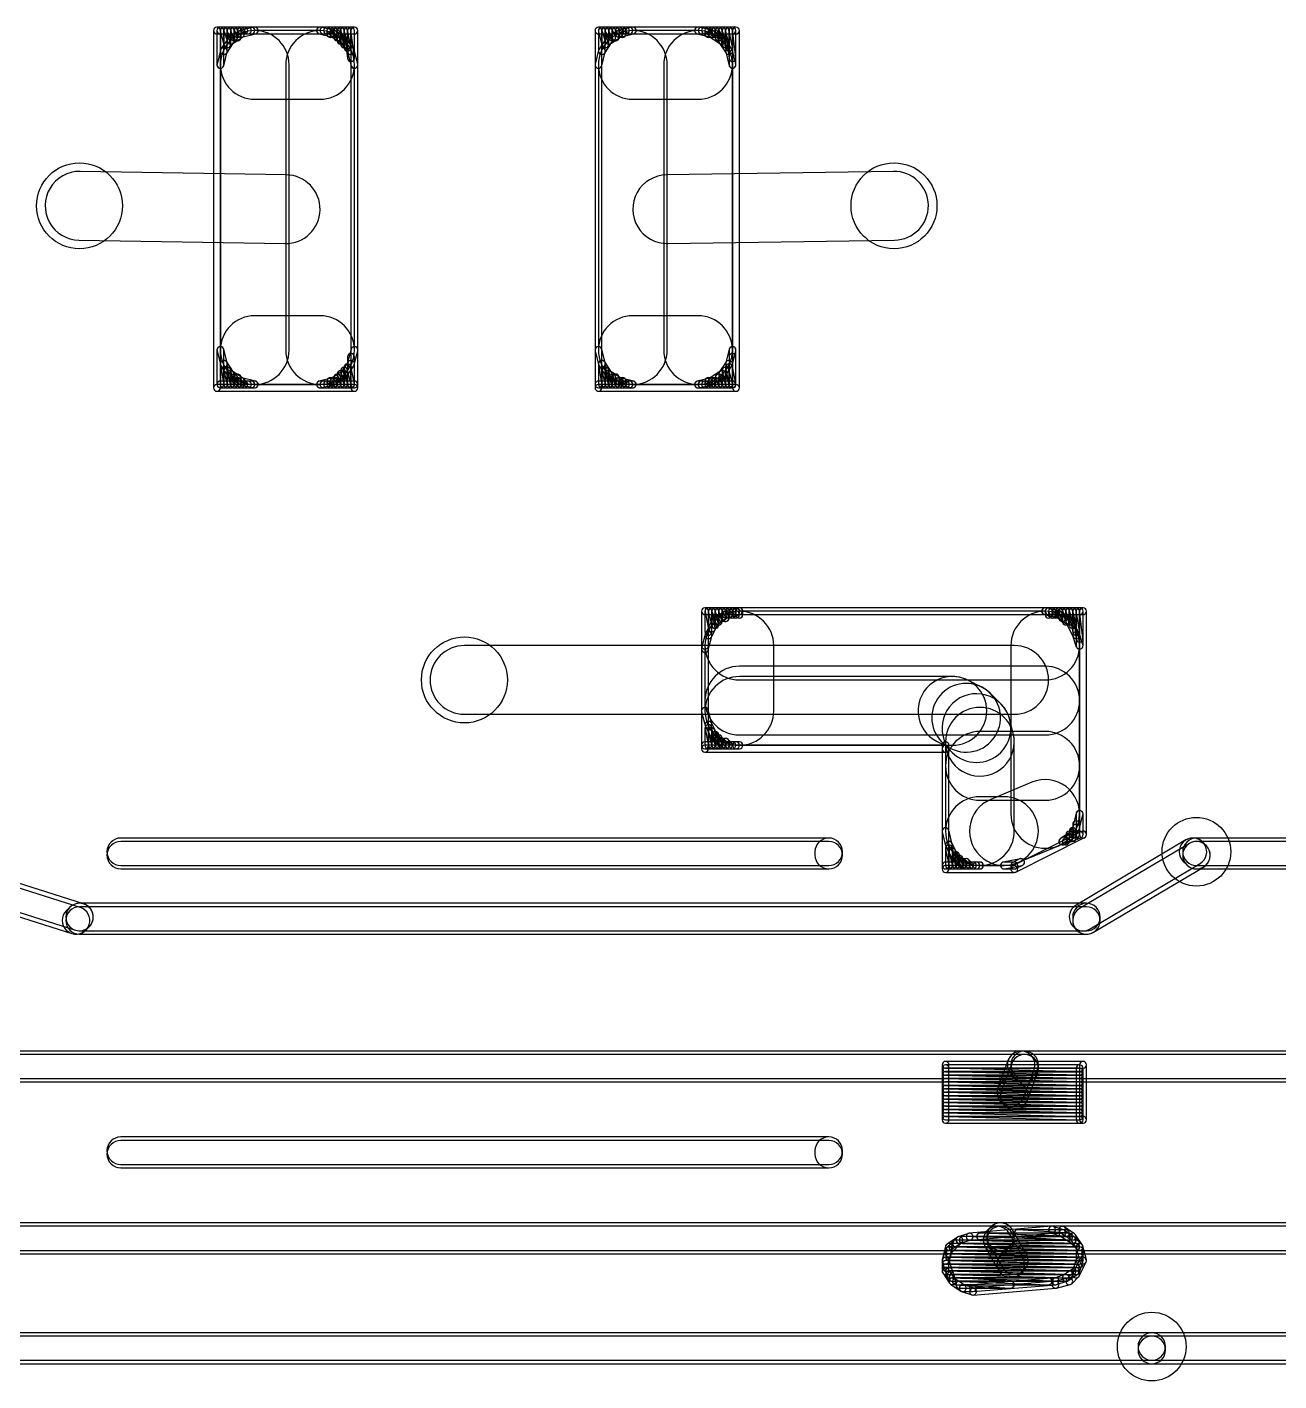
# Model space of a CAD drawing. Extents: x 2.7 to 76.1, y 3.1 to 47.6.
# Drawn here: x 54.55 to 63.8, y 16.93 to 26.94 of the extents above; entities that cross this region are included whole.
import ezdxf

# ---------------------------------------------------------------- set-up
doc = ezdxf.new("R2010")
doc.units = 0

msp = doc.modelspace()

# ---------------------------------------------------------------- linework, layer by layer
for points in [[(56.9722, 26.9399), (55.9562, 26.9399, 1), (55.9562, 26.88905), (56.9722, 26.88905, 1)], [(55.930775, 26.914475), (55.930775, 24.272875, 1), (55.981625, 24.272875), (55.981625, 26.914475, 1)], [(56.2356, 26.9399), (55.9816, 26.9399, 1), (55.9816, 26.88905), (56.2356, 26.88905, 1)], [(55.956175, 26.914475), (55.956175, 26.660475, 1), (56.007025, 26.660475), (56.007025, 26.914475, 1)], [(55.98233, 26.908305), (56.00773, 26.806705, 1), (56.057065, 26.81904), (56.031665, 26.92064, 1)], [(56.032425, 26.762075), (56.032425, 26.914475, 1), (55.981575, 26.914475), (55.981575, 26.762075, 1)], [(56.008275, 26.90643), (56.033675, 26.83023, 1), (56.08192, 26.846315), (56.05652, 26.922515, 1)], [(56.057825, 26.812875), (56.057825, 26.914475, 1), (56.006975, 26.914475), (56.006975, 26.812875, 1)], [(56.035055, 26.9031), (56.060455, 26.8523, 1), (56.10594, 26.875045), (56.08054, 26.925845, 1)], [(56.083225, 26.838275), (56.083225, 26.914475, 1), (56.032375, 26.914475), (56.032375, 26.838275, 1)], [(56.060455, 26.9031), (56.085855, 26.8523, 1), (56.13134, 26.875045), (56.10594, 26.925845, 1)], [(56.108625, 26.863675), (56.108625, 26.914475, 1), (56.057775, 26.914475), (56.057775, 26.863675, 1)], [(56.09062, 26.896495), (56.11602, 26.871095, 1), (56.151975, 26.90705), (56.126575, 26.93245, 1)], [(56.134025, 26.863675), (56.134025, 26.914475, 1), (56.083175, 26.914475), (56.083175, 26.863675, 1)], [(56.083175, 26.914475), (56.083175, 26.889075, 1), (56.134025, 26.889075), (56.134025, 26.914475, 1)], [(56.134025, 26.889075), (56.134025, 26.914475, 1), (56.083175, 26.914475), (56.083175, 26.889075, 1)], [(56.140165, 26.864405), (56.241765, 26.889805, 1), (56.22943, 26.93914), (56.12783, 26.91374, 1)], [(56.159425, 26.889075), (56.159425, 26.914475, 1), (56.108575, 26.914475), (56.108575, 26.889075, 1)], [(56.134, 26.88905), (56.1594, 26.88905, 1), (56.1594, 26.9399), (56.134, 26.9399, 1)], [(56.1594, 26.88905), (56.1848, 26.88905, 1), (56.1848, 26.9399), (56.1594, 26.9399, 1)], [(56.1848, 26.88905), (56.2102, 26.88905, 1), (56.2102, 26.9399), (56.1848, 26.9399, 1)], [(56.71203, 26.889805), (56.81363, 26.864405, 1), (56.825965, 26.91374), (56.724365, 26.93914, 1)], [(56.9722, 26.9399), (56.7182, 26.9399, 1), (56.7182, 26.88905), (56.9722, 26.88905, 1)], [(56.7436, 26.88905), (56.769, 26.88905, 1), (56.769, 26.9399), (56.7436, 26.9399, 1)], [(56.75102, 26.896495), (56.77642, 26.871095, 1), (56.812375, 26.90705), (56.786975, 26.93245, 1)], [(56.77642, 26.896495), (56.80182, 26.871095, 1), (56.837775, 26.90705), (56.812375, 26.93245, 1)], [(56.819825, 26.889075), (56.819825, 26.914475, 1), (56.768975, 26.914475), (56.768975, 26.889075, 1)], [(56.80182, 26.896495), (56.82722, 26.871095, 1), (56.863175, 26.90705), (56.837775, 26.93245, 1)], [(56.845225, 26.889075), (56.845225, 26.914475, 1), (56.794375, 26.914475), (56.794375, 26.889075, 1)], [(56.821075, 26.90643), (56.846475, 26.83023, 1), (56.89472, 26.846315), (56.86932, 26.922515, 1)], [(56.870625, 26.889075), (56.870625, 26.914475, 1), (56.819775, 26.914475), (56.819775, 26.889075, 1)], [(56.819775, 26.914475), (56.819775, 26.863675, 1), (56.870625, 26.863675), (56.870625, 26.914475, 1)], [(56.870625, 26.863675), (56.870625, 26.914475, 1), (56.819775, 26.914475), (56.819775, 26.863675, 1)], [(56.84593, 26.908305), (56.87133, 26.806705, 1), (56.920665, 26.81904), (56.895265, 26.92064, 1)], [(56.896025, 26.838275), (56.896025, 26.914475, 1), (56.845175, 26.914475), (56.845175, 26.838275, 1)], [(56.871065, 26.909485), (56.896465, 26.782485, 1), (56.94633, 26.79246), (56.92093, 26.91946, 1)], [(56.921425, 26.812875), (56.921425, 26.914475, 1), (56.870575, 26.914475), (56.870575, 26.812875, 1)], [(56.89617, 26.91132), (56.92157, 26.70812, 1), (56.972025, 26.714425), (56.946625, 26.917625, 1)], [(56.946825, 26.787475), (56.946825, 26.914475, 1), (56.895975, 26.914475), (56.895975, 26.787475, 1)], [(56.972225, 26.711275), (56.972225, 26.914475, 1), (56.921375, 26.914475), (56.921375, 26.711275, 1)], [(56.997625, 26.660475), (56.997625, 26.914475, 1), (56.946775, 26.914475), (56.946775, 26.660475, 1)], [(56.997625, 24.272875), (56.997625, 26.914475, 1), (56.946775, 26.914475), (56.946775, 24.272875, 1)], [(59.0296, 26.9399), (58.7756, 26.9399, 1), (58.7756, 26.88905), (59.0296, 26.88905, 1)], [(58.750175, 26.914475), (58.750175, 26.660475, 1), (58.801025, 26.660475), (58.801025, 26.914475, 1)], [(59.7916, 26.9399), (58.7756, 26.9399, 1), (58.7756, 26.88905), (59.7916, 26.88905, 1)], [(58.750175, 26.914475), (58.750175, 24.272875, 1), (58.801025, 24.272875), (58.801025, 26.914475, 1)], [(58.77633, 26.908305), (58.80173, 26.806705, 1), (58.851065, 26.81904), (58.825665, 26.92064, 1)], [(58.826425, 26.762075), (58.826425, 26.914475, 1), (58.775575, 26.914475), (58.775575, 26.762075, 1)], [(58.802275, 26.90643), (58.827675, 26.83023, 1), (58.87592, 26.846315), (58.85052, 26.922515, 1)], [(58.851825, 26.812875), (58.851825, 26.914475, 1), (58.800975, 26.914475), (58.800975, 26.812875, 1)], [(58.829055, 26.9031), (58.854455, 26.8523, 1), (58.89994, 26.875045), (58.87454, 26.925845, 1)], [(58.877225, 26.838275), (58.877225, 26.914475, 1), (58.826375, 26.914475), (58.826375, 26.838275, 1)], [(58.854455, 26.9031), (58.879855, 26.8523, 1), (58.92534, 26.875045), (58.89994, 26.925845, 1)], [(58.902625, 26.863675), (58.902625, 26.914475, 1), (58.851775, 26.914475), (58.851775, 26.863675, 1)], [(58.88462, 26.896495), (58.91002, 26.871095, 1), (58.945975, 26.90705), (58.920575, 26.93245, 1)], [(58.928025, 26.863675), (58.928025, 26.914475, 1), (58.877175, 26.914475), (58.877175, 26.863675, 1)], [(58.934165, 26.864405), (59.035765, 26.889805, 1), (59.02343, 26.93914), (58.92183, 26.91374, 1)], [(58.91002, 26.896495), (58.93542, 26.871095, 1), (58.971375, 26.90705), (58.945975, 26.93245, 1)], [(58.953425, 26.889075), (58.953425, 26.914475, 1), (58.902575, 26.914475), (58.902575, 26.889075, 1)], [(58.978825, 26.889075), (58.978825, 26.914475, 1), (58.927975, 26.914475), (58.927975, 26.889075, 1)], [(58.9534, 26.88905), (58.9788, 26.88905, 1), (58.9788, 26.9399), (58.9534, 26.9399, 1)], [(58.9788, 26.88905), (59.0042, 26.88905, 1), (59.0042, 26.9399), (58.9788, 26.9399, 1)], [(59.0042, 26.88905), (59.0296, 26.88905, 1), (59.0296, 26.9399), (59.0042, 26.9399, 1)], [(59.50603, 26.889805), (59.60763, 26.864405, 1), (59.619965, 26.91374), (59.518365, 26.93914, 1)], [(59.7662, 26.9399), (59.5122, 26.9399, 1), (59.5122, 26.88905), (59.7662, 26.88905, 1)], [(59.5376, 26.88905), (59.563, 26.88905, 1), (59.563, 26.9399), (59.5376, 26.9399, 1)], [(59.54502, 26.896495), (59.57042, 26.871095, 1), (59.606375, 26.90705), (59.580975, 26.93245, 1)], [(59.57042, 26.896495), (59.59582, 26.871095, 1), (59.631775, 26.90705), (59.606375, 26.93245, 1)], [(59.613825, 26.889075), (59.613825, 26.914475, 1), (59.562975, 26.914475), (59.562975, 26.889075, 1)], [(59.59582, 26.896495), (59.62122, 26.871095, 1), (59.657175, 26.90705), (59.631775, 26.93245, 1)], [(59.639225, 26.889075), (59.639225, 26.914475, 1), (59.588375, 26.914475), (59.588375, 26.889075, 1)], [(59.616455, 26.9031), (59.641855, 26.8523, 1), (59.68734, 26.875045), (59.66194, 26.925845, 1)], [(59.664625, 26.889075), (59.664625, 26.914475, 1), (59.613775, 26.914475), (59.613775, 26.889075, 1)], [(59.640475, 26.90643), (59.665875, 26.83023, 1), (59.71412, 26.846315), (59.68872, 26.922515, 1)], [(59.690025, 26.863675), (59.690025, 26.914475, 1), (59.639175, 26.914475), (59.639175, 26.863675, 1)], [(59.66533, 26.908305), (59.69073, 26.806705, 1), (59.740065, 26.81904), (59.714665, 26.92064, 1)], [(59.715425, 26.838275), (59.715425, 26.914475, 1), (59.664575, 26.914475), (59.664575, 26.838275, 1)], [(59.690465, 26.909485), (59.715865, 26.782485, 1), (59.76573, 26.79246), (59.74033, 26.91946, 1)], [(59.740825, 26.812875), (59.740825, 26.914475, 1), (59.689975, 26.914475), (59.689975, 26.812875, 1)], [(59.71557, 26.91132), (59.74097, 26.70812, 1), (59.791425, 26.714425), (59.766025, 26.917625, 1)], [(59.766225, 26.787475), (59.766225, 26.914475, 1), (59.715375, 26.914475), (59.715375, 26.787475, 1)], [(59.791625, 26.711275), (59.791625, 26.914475, 1), (59.740775, 26.914475), (59.740775, 26.711275, 1)], [(59.791625, 26.660475), (59.791625, 26.914475, 1), (59.740775, 26.914475), (59.740775, 26.660475, 1)], [(59.817025, 24.272875), (59.817025, 26.914475, 1), (59.766175, 26.914475), (59.766175, 24.272875, 1)], [(56.7182, 26.9145), (56.2356, 26.9145, 1), (56.2356, 26.40645), (56.7182, 26.40645, 1)], [(55.981575, 26.660475), (55.981575, 24.552275, 1), (56.489625, 24.552275), (56.489625, 26.660475, 1)], [(56.02815, 26.74797), (56.07895, 26.82417, 1), (56.036645, 26.852375), (55.985845, 26.776175, 1)], [(56.0719, 26.81712), (56.1481, 26.86792, 1), (56.119895, 26.910225), (56.043695, 26.859425, 1)], [(56.972225, 24.552275), (56.972225, 26.660475, 1), (56.464175, 26.660475), (56.464175, 24.552275, 1)], [(56.805695, 26.86792), (56.881895, 26.81712, 1), (56.9101, 26.859425), (56.8339, 26.910225, 1)], [(56.874845, 26.82417), (56.925645, 26.74797, 1), (56.96795, 26.776175), (56.91715, 26.852375, 1)], [(59.5122, 26.9145), (59.0296, 26.9145, 1), (59.0296, 26.40645), (59.5122, 26.40645, 1)], [(58.775575, 26.660475), (58.775575, 24.552275, 1), (59.283625, 24.552275), (59.283625, 26.660475, 1)], [(58.82215, 26.74797), (58.87295, 26.82417, 1), (58.830645, 26.852375), (58.779845, 26.776175, 1)], [(58.8659, 26.81712), (58.9421, 26.86792, 1), (58.913895, 26.910225), (58.837695, 26.859425, 1)], [(59.766225, 24.552275), (59.766225, 26.660475, 1), (59.258175, 26.660475), (59.258175, 24.552275, 1)], [(59.599695, 26.86792), (59.675895, 26.81712, 1), (59.7041, 26.859425), (59.6279, 26.910225, 1)], [(59.668845, 26.82417), (59.719645, 26.74797, 1), (59.76195, 26.776175), (59.71115, 26.852375, 1)], [(56.006265, 26.654305), (56.031665, 26.755905, 1), (55.98233, 26.76824), (55.95693, 26.66664, 1)], [(56.92213, 26.755905), (56.94753, 26.654305, 1), (56.996865, 26.66664), (56.971465, 26.76824, 1)], [(58.800265, 26.654305), (58.825665, 26.755905, 1), (58.77633, 26.76824), (58.75093, 26.66664, 1)], [(59.71613, 26.755905), (59.74153, 26.654305, 1), (59.790865, 26.66664), (59.765465, 26.76824, 1)], [(54.935965, 25.365085), (56.459965, 25.339685, 1), (56.46843, 25.84766), (54.94443, 25.87306, 1)], [(60.95615, 25.87307), (59.27975, 25.84767, 1), (59.287445, 25.339675), (60.963845, 25.365075, 1)], [(56.2356, 24.29825), (56.7182, 24.29825, 1), (56.7182, 24.8063), (56.2356, 24.8063, 1)], [(59.0296, 24.29825), (59.5122, 24.29825, 1), (59.5122, 24.8063), (59.0296, 24.8063, 1)], [(56.031665, 24.45684), (56.006265, 24.55844, 1), (55.95693, 24.546105), (55.98233, 24.444505, 1)], [(55.956175, 24.552275), (55.956175, 24.298275, 1), (56.007025, 24.298275), (56.007025, 24.552275, 1)], [(56.94753, 24.55844), (56.92213, 24.45684, 1), (56.971465, 24.444505), (56.996865, 24.546105, 1)], [(56.972225, 24.298275), (56.972225, 24.501475, 1), (56.921375, 24.501475), (56.921375, 24.298275, 1)], [(56.997625, 24.298275), (56.997625, 24.552275, 1), (56.946775, 24.552275), (56.946775, 24.298275, 1)], [(58.825665, 24.45684), (58.800265, 24.55844, 1), (58.75093, 24.546105), (58.77633, 24.444505, 1)], [(58.750175, 24.552275), (58.750175, 24.298275, 1), (58.801025, 24.298275), (58.801025, 24.552275, 1)], [(59.74153, 24.55844), (59.71613, 24.45684, 1), (59.765465, 24.444505), (59.790865, 24.546105, 1)], [(59.791625, 24.298275), (59.791625, 24.552275, 1), (59.740775, 24.552275), (59.740775, 24.298275, 1)], [(59.791625, 24.298275), (59.791625, 24.501475, 1), (59.740775, 24.501475), (59.740775, 24.298275, 1)], [(55.98192, 24.446495), (56.00732, 24.294095, 1), (56.057475, 24.30245), (56.032075, 24.45485, 1)], [(56.032425, 24.298275), (56.032425, 24.450675, 1), (55.981575, 24.450675), (55.981575, 24.298275, 1)], [(56.07895, 24.388575), (56.02815, 24.464775, 1), (55.985845, 24.43657), (56.036645, 24.36037, 1)], [(56.00773, 24.393705), (56.03313, 24.292105, 1), (56.082465, 24.30444), (56.057065, 24.40604, 1)], [(56.057825, 24.298275), (56.057825, 24.399875, 1), (56.006975, 24.399875), (56.006975, 24.298275, 1)], [(56.87133, 24.393705), (56.89673, 24.292105, 1), (56.946065, 24.30444), (56.920665, 24.40604, 1)], [(56.925645, 24.464775), (56.874845, 24.388575, 1), (56.91715, 24.36037), (56.96795, 24.43657, 1)], [(56.921425, 24.298275), (56.921425, 24.399875, 1), (56.870575, 24.399875), (56.870575, 24.298275, 1)], [(56.896465, 24.420285), (56.921865, 24.293285, 1), (56.97173, 24.30326), (56.94633, 24.43026, 1)], [(56.946825, 24.298275), (56.946825, 24.425275, 1), (56.895975, 24.425275), (56.895975, 24.298275, 1)], [(58.77592, 24.446495), (58.80132, 24.294095, 1), (58.851475, 24.30245), (58.826075, 24.45485, 1)], [(58.826425, 24.298275), (58.826425, 24.450675, 1), (58.775575, 24.450675), (58.775575, 24.298275, 1)], [(58.87295, 24.388575), (58.82215, 24.464775, 1), (58.779845, 24.43657), (58.830645, 24.36037, 1)], [(58.80173, 24.393705), (58.82713, 24.292105, 1), (58.876465, 24.30444), (58.851065, 24.40604, 1)], [(58.851825, 24.298275), (58.851825, 24.399875, 1), (58.800975, 24.399875), (58.800975, 24.298275, 1)], [(59.719645, 24.464775), (59.668845, 24.388575, 1), (59.71115, 24.36037), (59.76195, 24.43657, 1)], [(59.69073, 24.393705), (59.71613, 24.292105, 1), (59.765465, 24.30444), (59.740065, 24.40604, 1)], [(59.740825, 24.298275), (59.740825, 24.399875, 1), (59.689975, 24.399875), (59.689975, 24.298275, 1)], [(59.715865, 24.420285), (59.741265, 24.293285, 1), (59.79113, 24.30326), (59.76573, 24.43026, 1)], [(59.766225, 24.298275), (59.766225, 24.425275, 1), (59.715375, 24.425275), (59.715375, 24.298275, 1)], [(55.9816, 24.27285), (56.2356, 24.27285, 1), (56.2356, 24.3237), (55.9816, 24.3237, 1)], [(56.033675, 24.36643), (56.059075, 24.29023, 1), (56.10732, 24.306315), (56.08192, 24.382515, 1)], [(56.083225, 24.298275), (56.083225, 24.374475, 1), (56.032375, 24.374475), (56.032375, 24.298275, 1)], [(56.1481, 24.344825), (56.0719, 24.395625, 1), (56.043695, 24.35332), (56.119895, 24.30252, 1)], [(56.060455, 24.3377), (56.085855, 24.2869, 1), (56.13134, 24.309645), (56.10594, 24.360445, 1)], [(56.108625, 24.298275), (56.108625, 24.349075, 1), (56.057775, 24.349075), (56.057775, 24.298275, 1)], [(56.09062, 24.305695), (56.11602, 24.280295, 1), (56.151975, 24.31625), (56.126575, 24.34165, 1)], [(56.134025, 24.298275), (56.134025, 24.349075, 1), (56.083175, 24.349075), (56.083175, 24.298275, 1)], [(56.083175, 24.349075), (56.083175, 24.298275, 1), (56.134025, 24.298275), (56.134025, 24.349075, 1)], [(56.134025, 24.298275), (56.134025, 24.323675, 1), (56.083175, 24.323675), (56.083175, 24.298275, 1)], [(56.241765, 24.32294), (56.140165, 24.34834, 1), (56.12783, 24.299005), (56.22943, 24.273605, 1)], [(56.11602, 24.305695), (56.14142, 24.280295, 1), (56.177375, 24.31625), (56.151975, 24.34165, 1)], [(56.159425, 24.298275), (56.159425, 24.323675, 1), (56.108575, 24.323675), (56.108575, 24.298275, 1)], [(56.1594, 24.27285), (56.1848, 24.27285, 1), (56.1848, 24.3237), (56.1594, 24.3237, 1)], [(56.1848, 24.27285), (56.2102, 24.27285, 1), (56.2102, 24.3237), (56.1848, 24.3237, 1)], [(56.81363, 24.34834), (56.71203, 24.32294, 1), (56.724365, 24.273605), (56.825965, 24.299005, 1)], [(56.7182, 24.27285), (56.9722, 24.27285, 1), (56.9722, 24.3237), (56.7182, 24.3237, 1)], [(56.7436, 24.27285), (56.769, 24.27285, 1), (56.769, 24.3237), (56.7436, 24.3237, 1)], [(56.769, 24.27285), (56.7944, 24.27285, 1), (56.7944, 24.3237), (56.769, 24.3237, 1)], [(56.77642, 24.305695), (56.80182, 24.280295, 1), (56.837775, 24.31625), (56.812375, 24.34165, 1)], [(56.819825, 24.298275), (56.819825, 24.323675, 1), (56.768975, 24.323675), (56.768975, 24.298275, 1)], [(56.80182, 24.305695), (56.82722, 24.280295, 1), (56.863175, 24.31625), (56.837775, 24.34165, 1)], [(56.881895, 24.395625), (56.805695, 24.344825, 1), (56.8339, 24.30252), (56.9101, 24.35332, 1)], [(56.845225, 24.298275), (56.845225, 24.323675, 1), (56.794375, 24.323675), (56.794375, 24.298275, 1)], [(56.822455, 24.3377), (56.847855, 24.2869, 1), (56.89334, 24.309645), (56.86794, 24.360445, 1)], [(56.870625, 24.298275), (56.870625, 24.349075, 1), (56.819775, 24.349075), (56.819775, 24.298275, 1)], [(56.870625, 24.298275), (56.870625, 24.323675, 1), (56.819775, 24.323675), (56.819775, 24.298275, 1)], [(56.819775, 24.323675), (56.819775, 24.298275, 1), (56.870625, 24.298275), (56.870625, 24.323675, 1)], [(56.846475, 24.36643), (56.871875, 24.29023, 1), (56.92012, 24.306315), (56.89472, 24.382515, 1)], [(56.896025, 24.298275), (56.896025, 24.374475, 1), (56.845175, 24.374475), (56.845175, 24.298275, 1)], [(58.7756, 24.27285), (59.0296, 24.27285, 1), (59.0296, 24.3237), (58.7756, 24.3237, 1)], [(58.827675, 24.36643), (58.853075, 24.29023, 1), (58.90132, 24.306315), (58.87592, 24.382515, 1)], [(58.877225, 24.298275), (58.877225, 24.374475, 1), (58.826375, 24.374475), (58.826375, 24.298275, 1)], [(58.9421, 24.344825), (58.8659, 24.395625, 1), (58.837695, 24.35332), (58.913895, 24.30252, 1)], [(58.854455, 24.3377), (58.879855, 24.2869, 1), (58.92534, 24.309645), (58.89994, 24.360445, 1)], [(58.902625, 24.298275), (58.902625, 24.349075, 1), (58.851775, 24.349075), (58.851775, 24.298275, 1)], [(58.879855, 24.3377), (58.905255, 24.2869, 1), (58.95074, 24.309645), (58.92534, 24.360445, 1)], [(58.928025, 24.298275), (58.928025, 24.349075, 1), (58.877175, 24.349075), (58.877175, 24.298275, 1)], [(59.035765, 24.32294), (58.934165, 24.34834, 1), (58.92183, 24.299005), (59.02343, 24.273605, 1)], [(58.91002, 24.305695), (58.93542, 24.280295, 1), (58.971375, 24.31625), (58.945975, 24.34165, 1)], [(58.953425, 24.298275), (58.953425, 24.323675, 1), (58.902575, 24.323675), (58.902575, 24.298275, 1)], [(58.93542, 24.305695), (58.96082, 24.280295, 1), (58.996775, 24.31625), (58.971375, 24.34165, 1)], [(58.978825, 24.298275), (58.978825, 24.323675, 1), (58.927975, 24.323675), (58.927975, 24.298275, 1)], [(58.9788, 24.27285), (59.0042, 24.27285, 1), (59.0042, 24.3237), (58.9788, 24.3237, 1)], [(59.0042, 24.27285), (59.0296, 24.27285, 1), (59.0296, 24.3237), (59.0042, 24.3237, 1)], [(59.60763, 24.34834), (59.50603, 24.32294, 1), (59.518365, 24.273605), (59.619965, 24.299005, 1)], [(59.5122, 24.27285), (59.7662, 24.27285, 1), (59.7662, 24.3237), (59.5122, 24.3237, 1)], [(59.5376, 24.27285), (59.563, 24.27285, 1), (59.563, 24.3237), (59.5376, 24.3237, 1)], [(59.563, 24.27285), (59.5884, 24.27285, 1), (59.5884, 24.3237), (59.563, 24.3237, 1)], [(59.57042, 24.305695), (59.59582, 24.280295, 1), (59.631775, 24.31625), (59.606375, 24.34165, 1)], [(59.613825, 24.298275), (59.613825, 24.323675, 1), (59.562975, 24.323675), (59.562975, 24.298275, 1)], [(59.59582, 24.305695), (59.62122, 24.280295, 1), (59.657175, 24.31625), (59.631775, 24.34165, 1)], [(59.675895, 24.395625), (59.599695, 24.344825, 1), (59.6279, 24.30252), (59.7041, 24.35332, 1)], [(59.639225, 24.298275), (59.639225, 24.323675, 1), (59.588375, 24.323675), (59.588375, 24.298275, 1)], [(59.62122, 24.305695), (59.64662, 24.280295, 1), (59.682575, 24.31625), (59.657175, 24.34165, 1)], [(59.664625, 24.298275), (59.664625, 24.323675, 1), (59.613775, 24.323675), (59.613775, 24.298275, 1)], [(59.641855, 24.3377), (59.667255, 24.2869, 1), (59.71274, 24.309645), (59.68734, 24.360445, 1)], [(59.690025, 24.298275), (59.690025, 24.349075, 1), (59.639175, 24.349075), (59.639175, 24.298275, 1)], [(59.665875, 24.36643), (59.691275, 24.29023, 1), (59.73952, 24.306315), (59.71412, 24.382515, 1)], [(59.715425, 24.298275), (59.715425, 24.374475, 1), (59.664575, 24.374475), (59.664575, 24.298275, 1)], [(55.9562, 24.24745), (56.9722, 24.24745, 1), (56.9722, 24.2983), (55.9562, 24.2983, 1)], [(58.7756, 24.24745), (59.7916, 24.24745, 1), (59.7916, 24.2983), (58.7756, 24.2983, 1)], [(59.817, 22.6473), (59.563, 22.6473, 1), (59.563, 22.59645), (59.817, 22.59645, 1)], [(59.537575, 22.621875), (59.537575, 22.367875, 1), (59.588425, 22.367875), (59.588425, 22.621875, 1)], [(62.357, 22.6473), (59.563, 22.6473, 1), (59.563, 22.59645), (62.357, 22.59645, 1)], [(59.537575, 22.621875), (59.537575, 21.605875, 1), (59.588425, 21.605875), (59.588425, 22.621875, 1)], [(59.563465, 22.616885), (59.588865, 22.489885, 1), (59.63873, 22.49986), (59.61333, 22.62686, 1)], [(59.613825, 22.469475), (59.613825, 22.621875, 1), (59.562975, 22.621875), (59.562975, 22.469475, 1)], [(62.0776, 22.6219), (59.817, 22.6219, 1), (59.817, 22.11385), (62.0776, 22.11385, 1)], [(59.562975, 22.367875), (59.562975, 21.885275, 1), (60.071025, 21.885275), (60.071025, 22.367875, 1)], [(59.58913, 22.615705), (59.61453, 22.514105, 1), (59.663865, 22.52644), (59.638465, 22.62804, 1)], [(59.639225, 22.494875), (59.639225, 22.621875, 1), (59.588375, 22.621875), (59.588375, 22.494875, 1)], [(59.615075, 22.61383), (59.640475, 22.53763, 1), (59.68872, 22.553715), (59.66332, 22.629915, 1)], [(59.664625, 22.520275), (59.664625, 22.621875, 1), (59.613775, 22.621875), (59.613775, 22.520275, 1)], [(59.6533, 22.52452), (59.7295, 22.57532, 1), (59.701295, 22.617625), (59.625095, 22.566825, 1)], [(59.641855, 22.6105), (59.667255, 22.5597, 1), (59.71274, 22.582445), (59.68734, 22.633245, 1)], [(59.690025, 22.545675), (59.690025, 22.621875, 1), (59.639175, 22.621875), (59.639175, 22.545675, 1)], [(59.667255, 22.6105), (59.692655, 22.5597, 1), (59.73814, 22.582445), (59.71274, 22.633245, 1)], [(59.715425, 22.571075), (59.715425, 22.621875, 1), (59.664575, 22.621875), (59.664575, 22.571075, 1)], [(59.721565, 22.571805), (59.823165, 22.597205, 1), (59.81083, 22.64654), (59.70923, 22.62114, 1)], [(59.69742, 22.603895), (59.72282, 22.578495, 1), (59.758775, 22.61445), (59.733375, 22.63985, 1)], [(59.740825, 22.571075), (59.740825, 22.621875, 1), (59.689975, 22.621875), (59.689975, 22.571075, 1)], [(59.72282, 22.603895), (59.74822, 22.578495, 1), (59.784175, 22.61445), (59.758775, 22.63985, 1)], [(59.766225, 22.596475), (59.766225, 22.621875, 1), (59.715375, 22.621875), (59.715375, 22.596475, 1)], [(59.74822, 22.603895), (59.77362, 22.578495, 1), (59.809575, 22.61445), (59.784175, 22.63985, 1)], [(59.791625, 22.596475), (59.791625, 22.621875, 1), (59.740775, 22.621875), (59.740775, 22.596475, 1)], [(59.77362, 22.603895), (59.79902, 22.578495, 1), (59.834975, 22.61445), (59.809575, 22.63985, 1)], [(59.817025, 22.596475), (59.817025, 22.621875, 1), (59.766175, 22.621875), (59.766175, 22.596475, 1)], [(59.842425, 22.596475), (59.842425, 22.621875, 1), (59.791575, 22.621875), (59.791575, 22.596475, 1)], [(62.331625, 21.123275), (62.331625, 22.367875, 1), (61.823575, 22.367875), (61.823575, 21.123275, 1)], [(62.07143, 22.597205), (62.17303, 22.571805, 1), (62.185365, 22.62114), (62.083765, 22.64654, 1)], [(62.3316, 22.6473), (62.0776, 22.6473, 1), (62.0776, 22.59645), (62.3316, 22.59645, 1)], [(62.08502, 22.603895), (62.11042, 22.578495, 1), (62.146375, 22.61445), (62.120975, 22.63985, 1)], [(62.128425, 22.596475), (62.128425, 22.621875, 1), (62.077575, 22.621875), (62.077575, 22.596475, 1)], [(62.11042, 22.603895), (62.13582, 22.578495, 1), (62.171775, 22.61445), (62.146375, 22.63985, 1)], [(62.153825, 22.596475), (62.153825, 22.621875, 1), (62.102975, 22.621875), (62.102975, 22.596475, 1)], [(62.13582, 22.603895), (62.16122, 22.578495, 1), (62.197175, 22.61445), (62.171775, 22.63985, 1)], [(62.179225, 22.596475), (62.179225, 22.621875, 1), (62.128375, 22.621875), (62.128375, 22.596475, 1)], [(62.156455, 22.6105), (62.181855, 22.5597, 1), (62.22734, 22.582445), (62.20194, 22.633245, 1)], [(62.204625, 22.596475), (62.204625, 22.621875, 1), (62.153775, 22.621875), (62.153775, 22.596475, 1)], [(62.165095, 22.57532), (62.241295, 22.52452, 1), (62.2695, 22.566825), (62.1933, 22.617625, 1)], [(62.180475, 22.61383), (62.205875, 22.53763, 1), (62.25412, 22.553715), (62.22872, 22.629915, 1)], [(62.230025, 22.571075), (62.230025, 22.621875, 1), (62.179175, 22.621875), (62.179175, 22.571075, 1)], [(62.205875, 22.61383), (62.231275, 22.53763, 1), (62.27952, 22.553715), (62.25412, 22.629915, 1)], [(62.255425, 22.545675), (62.255425, 22.621875, 1), (62.204575, 22.621875), (62.204575, 22.545675, 1)], [(62.23073, 22.615705), (62.25613, 22.514105, 1), (62.305465, 22.52644), (62.280065, 22.62804, 1)], [(62.280825, 22.545675), (62.280825, 22.621875, 1), (62.229975, 22.621875), (62.229975, 22.545675, 1)], [(62.25572, 22.617695), (62.28112, 22.465295, 1), (62.331275, 22.47365), (62.305875, 22.62605, 1)], [(62.306225, 22.520275), (62.306225, 22.621875, 1), (62.255375, 22.621875), (62.255375, 22.520275, 1)], [(62.28097, 22.61872), (62.30637, 22.41552, 1), (62.356825, 22.421825), (62.331425, 22.625025, 1)], [(62.331625, 22.469475), (62.331625, 22.621875, 1), (62.280775, 22.621875), (62.280775, 22.469475, 1)], [(62.357025, 22.418675), (62.357025, 22.621875, 1), (62.306175, 22.621875), (62.306175, 22.418675, 1)], [(62.357025, 22.367875), (62.357025, 22.621875, 1), (62.306175, 22.621875), (62.306175, 22.367875, 1)], [(62.382425, 20.970875), (62.382425, 22.621875, 1), (62.331575, 22.621875), (62.331575, 20.970875, 1)], [(59.61114, 22.4327), (59.66194, 22.5343, 1), (59.616455, 22.557045), (59.565655, 22.455445, 1)], [(62.232655, 22.5343), (62.283455, 22.4327, 1), (62.32894, 22.455445), (62.27814, 22.557045, 1)], [(59.587665, 22.336305), (59.613065, 22.437905, 1), (59.56373, 22.45024), (59.53833, 22.34864, 1)], [(62.282075, 22.43603), (62.307475, 22.35983, 1), (62.35572, 22.375915), (62.33032, 22.452115, 1)], [(57.785, 21.85985), (61.849, 21.85985, 1), (61.849, 22.3679), (57.785, 22.3679, 1)], [(59.817, 21.70745), (62.0776, 21.70745, 1), (62.0776, 22.2155), (59.817, 22.2155, 1)], [(59.817, 21.63125), (61.3918, 21.63125, 1), (61.3918, 22.1393), (59.817, 22.1393, 1)], [(61.278195, 21.658065), (61.379795, 21.607265, 1), (61.607, 22.06168), (61.5054, 22.11248, 1)], [(61.313775, 21.65485), (61.389975, 21.57865, 1), (61.74922, 21.937895), (61.67302, 22.014095, 1)], [(61.323155, 21.69666), (61.348555, 21.59506, 1), (61.84144, 21.718285), (61.81604, 21.819885, 1)], [(59.613065, 21.78984), (59.587665, 21.89144, 1), (59.53833, 21.879105), (59.56373, 21.777505, 1)], [(59.537575, 21.885275), (59.537575, 21.631275, 1), (59.588425, 21.631275), (59.588425, 21.885275, 1)], [(61.340975, 21.656675), (61.340975, 20.996275, 1), (61.849025, 20.996275), (61.849025, 21.656675, 1)], [(59.66194, 21.693445), (59.61114, 21.795045, 1), (59.565655, 21.7723), (59.616455, 21.6707, 1)], [(59.563465, 21.753285), (59.588865, 21.626285, 1), (59.63873, 21.63626), (59.61333, 21.76326, 1)], [(59.613825, 21.631275), (59.613825, 21.758275, 1), (59.562975, 21.758275), (59.562975, 21.631275, 1)], [(59.58913, 21.726705), (59.61453, 21.625105, 1), (59.663865, 21.63744), (59.638465, 21.73904, 1)], [(59.639225, 21.631275), (59.639225, 21.732875, 1), (59.588375, 21.732875), (59.588375, 21.631275, 1)], [(59.615075, 21.69943), (59.640475, 21.62323, 1), (59.68872, 21.639315), (59.66332, 21.715515, 1)], [(59.664625, 21.631275), (59.664625, 21.707475, 1), (59.613775, 21.707475), (59.613775, 21.631275, 1)], [(61.595, 21.22485), (62.0776, 21.22485, 1), (62.0776, 21.7329), (61.595, 21.7329, 1)], [(59.563, 21.60585), (59.817, 21.60585, 1), (59.817, 21.6567), (59.563, 21.6567, 1)], [(59.563, 21.58045), (61.341, 21.58045, 1), (61.341, 21.6313), (59.563, 21.6313, 1)], [(59.7295, 21.652425), (59.6533, 21.703225, 1), (59.625095, 21.66092), (59.701295, 21.61012, 1)], [(59.641855, 21.6707), (59.667255, 21.6199, 1), (59.71274, 21.642645), (59.68734, 21.693445, 1)], [(59.690025, 21.631275), (59.690025, 21.682075, 1), (59.639175, 21.682075), (59.639175, 21.631275, 1)], [(59.67202, 21.638695), (59.69742, 21.613295, 1), (59.733375, 21.64925), (59.707975, 21.67465, 1)], [(59.715425, 21.631275), (59.715425, 21.656675, 1), (59.664575, 21.656675), (59.664575, 21.631275, 1)], [(59.69742, 21.638695), (59.72282, 21.613295, 1), (59.758775, 21.64925), (59.733375, 21.67465, 1)], [(59.740825, 21.631275), (59.740825, 21.656675, 1), (59.689975, 21.656675), (59.689975, 21.631275, 1)], [(59.817, 21.6567), (59.7154, 21.6567, 1), (59.7154, 21.60585), (59.817, 21.60585, 1)], [(59.7408, 21.60585), (59.7662, 21.60585, 1), (59.7662, 21.6567), (59.7408, 21.6567, 1)], [(59.7662, 21.60585), (59.7916, 21.60585, 1), (59.7916, 21.6567), (59.7662, 21.6567, 1)], [(59.7916, 21.60585), (59.817, 21.60585, 1), (59.817, 21.6567), (59.7916, 21.6567, 1)], [(61.366425, 21.605875), (61.366425, 21.631275, 1), (61.315575, 21.631275), (61.315575, 21.605875, 1)], [(61.315575, 21.631275), (61.315575, 21.605875, 1), (61.366425, 21.605875), (61.366425, 21.631275, 1)], [(61.315575, 21.605875), (61.315575, 20.716875, 1), (61.366425, 20.716875), (61.366425, 21.605875, 1)], [(61.8705, 20.76179), (62.1753, 20.88879, 1), (61.979895, 21.357755), (61.675095, 21.230755, 1)], [(61.595, 20.74225), (61.7728, 20.74225, 1), (61.7728, 21.2503), (61.595, 21.2503, 1)], [(62.30693, 21.12944), (62.28153, 21.02784, 1), (62.330865, 21.015505), (62.356265, 21.117105, 1)], [(62.357025, 20.970875), (62.357025, 21.123275, 1), (62.306175, 21.123275), (62.306175, 20.970875, 1)], [(61.391065, 20.90084), (61.365665, 21.00244, 1), (61.31633, 20.990105), (61.34173, 20.888505, 1)], [(61.315575, 20.996275), (61.315575, 20.742275, 1), (61.366425, 20.742275), (61.366425, 20.996275, 1)], [(62.283455, 21.033045), (62.258055, 20.982245, 1), (62.30354, 20.9595), (62.32894, 21.0103, 1)], [(62.26282, 20.978295), (62.28822, 20.952895, 1), (62.324175, 20.98885), (62.298775, 21.01425, 1)], [(62.306225, 20.945475), (62.306225, 20.996275, 1), (62.255375, 20.996275), (62.255375, 20.945475, 1)], [(62.331625, 20.970875), (62.331625, 21.047075, 1), (62.280775, 21.047075), (62.280775, 20.970875, 1)], [(60.4774, 20.9455), (55.245, 20.9455, 1), (55.245, 20.74225), (60.4774, 20.74225, 1)], [(55.245, 20.71685), (60.4774, 20.71685, 1), (60.4774, 20.9201), (55.245, 20.9201, 1)], [(60.579025, 20.818475), (60.579025, 20.843875, 1), (60.375775, 20.843875), (60.375775, 20.818475, 1)], [(61.43994, 20.804445), (61.38914, 20.906045, 1), (61.343655, 20.8833), (61.394455, 20.7817, 1)], [(61.86037, 20.69413), (62.36837, 20.94813, 1), (62.345625, 20.993615), (61.837625, 20.739615, 1)], [(62.21404, 20.896465), (62.34104, 20.947265, 1), (62.322155, 20.99448), (62.195155, 20.94368, 1)], [(62.266695, 20.992025), (62.190495, 20.941225, 1), (62.2187, 20.89892), (62.2949, 20.94972, 1)], [(62.247975, 20.902095), (62.273375, 20.927495, 1), (62.23742, 20.96345), (62.21202, 20.93805, 1)], [(62.23742, 20.952895), (62.26282, 20.927495, 1), (62.298775, 20.96345), (62.273375, 20.98885, 1)], [(62.280825, 20.945475), (62.280825, 20.970875, 1), (62.229975, 20.970875), (62.229975, 20.945475, 1)], [(63.117915, 20.931255), (62.305115, 20.448655, 1), (62.40888, 20.27389), (63.22168, 20.75649, 1)], [(62.43428, 20.24849), (63.24708, 20.73109, 1), (63.143315, 20.905855), (62.330515, 20.423255, 1)], [(63.267055, 20.89033), (63.241655, 20.91573, 1), (63.09794, 20.772015), (63.12334, 20.746615, 1)], [(65.5574, 20.9455), (63.1952, 20.9455, 1), (63.1952, 20.74225), (65.5574, 20.74225, 1)], [(63.1952, 20.71685), (65.5574, 20.71685, 1), (65.5574, 20.9201), (63.1952, 20.9201, 1)], [(61.341465, 20.864285), (61.366865, 20.737285, 1), (61.41673, 20.74726), (61.39133, 20.87426, 1)], [(61.391825, 20.742275), (61.391825, 20.869275, 1), (61.340975, 20.869275), (61.340975, 20.742275, 1)], [(61.36713, 20.837705), (61.39253, 20.736105, 1), (61.441865, 20.74844), (61.416465, 20.85004, 1)], [(61.417225, 20.742275), (61.417225, 20.843875, 1), (61.366375, 20.843875), (61.366375, 20.742275, 1)], [(61.393075, 20.81043), (61.418475, 20.73423, 1), (61.46672, 20.750315), (61.44132, 20.826515, 1)], [(61.442625, 20.742275), (61.442625, 20.818475, 1), (61.391775, 20.818475), (61.391775, 20.742275, 1)], [(61.5075, 20.763425), (61.4313, 20.814225, 1), (61.403095, 20.77192), (61.479295, 20.72112, 1)], [(61.419855, 20.7817), (61.445255, 20.7309, 1), (61.49074, 20.753645), (61.46534, 20.804445, 1)], [(61.468025, 20.742275), (61.468025, 20.793075, 1), (61.417175, 20.793075), (61.417175, 20.742275, 1)], [(53.84268, 20.5692), (54.88408, 20.239, 1), (54.945515, 20.432745), (53.904115, 20.762945, 1)], [(54.970915, 20.458145), (53.929515, 20.788345, 1), (53.86808, 20.5946), (54.90948, 20.2644, 1)], [(61.341, 20.71685), (61.595, 20.71685, 1), (61.595, 20.7677), (61.341, 20.7677, 1)], [(61.341, 20.69145), (61.849, 20.69145, 1), (61.849, 20.7423), (61.341, 20.7423, 1)], [(61.45002, 20.749695), (61.47542, 20.724295, 1), (61.511375, 20.76025), (61.485975, 20.78565, 1)], [(61.493425, 20.742275), (61.493425, 20.767675, 1), (61.442575, 20.767675), (61.442575, 20.742275, 1)], [(61.47542, 20.749695), (61.50082, 20.724295, 1), (61.536775, 20.76025), (61.511375, 20.78565, 1)], [(61.518825, 20.742275), (61.518825, 20.767675, 1), (61.467975, 20.767675), (61.467975, 20.742275, 1)], [(61.595, 20.7677), (61.4934, 20.7677, 1), (61.4934, 20.71685), (61.595, 20.71685, 1)], [(61.5188, 20.71685), (61.5442, 20.71685, 1), (61.5442, 20.7677), (61.5188, 20.7677, 1)], [(61.5442, 20.71685), (61.5696, 20.71685, 1), (61.5696, 20.7677), (61.5442, 20.7677, 1)], [(61.5696, 20.71685), (61.595, 20.71685, 1), (61.595, 20.7677), (61.5696, 20.7677, 1)], [(61.89481, 20.792605), (61.76781, 20.767205, 1), (61.777785, 20.71734), (61.904785, 20.74274, 1)], [(61.7728, 20.71685), (61.849, 20.71685, 1), (61.849, 20.7677), (61.7728, 20.7677, 1)], [(61.86037, 20.71953), (61.91117, 20.74493, 1), (61.888425, 20.790415), (61.837625, 20.765015, 1)], [(54.986655, 20.264015), (55.012055, 20.289415, 1), (54.86834, 20.43313), (54.84294, 20.40773, 1)], [(62.3824, 20.4629), (54.9402, 20.4629, 1), (54.9402, 20.25965), (62.3824, 20.25965, 1)], [(54.9402, 20.23425), (62.3824, 20.23425, 1), (62.3824, 20.4375), (54.9402, 20.4375, 1)], [(62.484025, 20.335875), (62.484025, 20.361275, 1), (62.280775, 20.361275), (62.280775, 20.335875, 1)], [(61.9252, 19.3707), (52.705, 19.3707, 1), (52.705, 19.16745), (61.9252, 19.16745, 1)], [(52.705, 19.14205), (61.9252, 19.14205, 1), (61.9252, 19.3453), (52.705, 19.3453, 1)], [(61.804645, 19.304755), (61.728445, 19.101555, 1), (61.91875, 19.03019), (61.99495, 19.23339, 1)], [(61.804645, 19.304755), (61.728445, 19.101555, 1), (61.91875, 19.03019), (61.99495, 19.23339, 1)], [(61.94415, 19.00479), (62.02035, 19.20799, 1), (61.830045, 19.279355), (61.753845, 19.076155, 1)], [(61.94415, 19.00479), (62.02035, 19.20799, 1), (61.830045, 19.279355), (61.753845, 19.076155, 1)], [(61.997055, 19.31553), (61.971655, 19.34093, 1), (61.82794, 19.197215), (61.85334, 19.171815, 1)], [(62.026825, 19.243675), (62.026825, 19.269075, 1), (61.823575, 19.269075), (61.823575, 19.243675, 1)], [(64.77, 19.3707), (61.9252, 19.3707, 1), (61.9252, 19.16745), (64.77, 19.16745, 1)], [(61.9252, 19.14205), (64.77, 19.14205, 1), (64.77, 19.3453), (61.9252, 19.3453, 1)], [(62.33225, 19.21829), (61.34165, 19.24369, 1), (61.340345, 19.192855), (62.330945, 19.167455, 1)], [(62.33225, 19.19289), (61.34165, 19.21829, 1), (61.340345, 19.167455), (62.330945, 19.142055, 1)], [(62.357, 19.2945), (61.341, 19.2945, 1), (61.341, 19.24365), (62.357, 19.24365, 1)], [(61.315575, 19.269075), (61.315575, 18.862675, 1), (61.366425, 18.862675), (61.366425, 19.269075, 1)], [(62.3316, 19.2691), (61.341, 19.2691, 1), (61.341, 19.21825), (62.3316, 19.21825, 1)], [(61.315575, 19.243675), (61.315575, 18.862675, 1), (61.366425, 18.862675), (61.366425, 19.243675, 1)], [(61.341, 19.19285), (62.3316, 19.19285, 1), (62.3316, 19.2437), (61.341, 19.2437, 1)], [(61.341, 19.16745), (62.3316, 19.16745, 1), (62.3316, 19.2183), (61.341, 19.2183, 1)], [(62.357025, 18.862675), (62.357025, 19.243675, 1), (62.306175, 19.243675), (62.306175, 18.862675, 1)], [(62.382425, 18.862675), (62.382425, 19.269075, 1), (62.331575, 19.269075), (62.331575, 18.862675, 1)], [(62.33225, 19.16749), (61.34165, 19.19289, 1), (61.340345, 19.142055), (62.330945, 19.116655, 1)], [(62.33225, 19.14209), (61.34165, 19.16749, 1), (61.340345, 19.116655), (62.330945, 19.091255, 1)], [(62.33225, 19.11669), (61.34165, 19.14209, 1), (61.340345, 19.091255), (62.330945, 19.065855, 1)], [(62.33225, 19.09129), (61.34165, 19.11669, 1), (61.340345, 19.065855), (62.330945, 19.040455, 1)], [(61.341, 19.14205), (62.3316, 19.14205, 1), (62.3316, 19.1929), (61.341, 19.1929, 1)], [(61.341, 19.11665), (62.3316, 19.11665, 1), (62.3316, 19.1675), (61.341, 19.1675, 1)], [(61.341, 19.09125), (62.3316, 19.09125, 1), (62.3316, 19.1421), (61.341, 19.1421, 1)], [(62.3316, 19.1421), (61.341, 19.1421, 1), (61.341, 19.09125), (62.3316, 19.09125, 1)], [(61.341, 19.09125), (62.3316, 19.09125, 1), (62.3316, 19.1421), (61.341, 19.1421, 1)], [(61.341, 19.06585), (62.3316, 19.06585, 1), (62.3316, 19.1167), (61.341, 19.1167, 1)], [(61.75174, 18.994015), (61.77714, 18.968615, 1), (61.920855, 19.11233), (61.895455, 19.13773, 1)], [(62.33225, 19.06589), (61.34165, 19.09129, 1), (61.340345, 19.040455), (62.330945, 19.015055, 1)], [(62.33225, 19.04049), (61.34165, 19.06589, 1), (61.340345, 19.015055), (62.330945, 18.989655, 1)], [(62.33225, 19.01509), (61.34165, 19.04049, 1), (61.340345, 18.989655), (62.330945, 18.964255, 1)], [(62.33225, 18.98969), (61.34165, 19.01509, 1), (61.340345, 18.964255), (62.330945, 18.938855, 1)], [(61.341, 19.04045), (62.3316, 19.04045, 1), (62.3316, 19.0913), (61.341, 19.0913, 1)], [(61.341, 19.01505), (62.3316, 19.01505, 1), (62.3316, 19.0659), (61.341, 19.0659, 1)], [(61.341, 18.98965), (62.3316, 18.98965, 1), (62.3316, 19.0405), (61.341, 19.0405, 1)], [(61.341, 18.96425), (62.3316, 18.96425, 1), (62.3316, 19.0151), (61.341, 19.0151, 1)], [(62.33225, 18.96429), (61.34165, 18.98969, 1), (61.340345, 18.938855), (62.330945, 18.913455, 1)], [(62.33225, 18.93889), (61.34165, 18.96429, 1), (61.340345, 18.913455), (62.330945, 18.888055, 1)], [(62.33225, 18.91349), (61.34165, 18.93889, 1), (61.340345, 18.888055), (62.330945, 18.862655, 1)], [(61.341, 18.93885), (62.3316, 18.93885, 1), (62.3316, 18.9897), (61.341, 18.9897, 1)], [(61.341, 18.91345), (62.3316, 18.91345, 1), (62.3316, 18.9643), (61.341, 18.9643, 1)], [(61.341, 18.88805), (62.3316, 18.88805, 1), (62.3316, 18.9389), (61.341, 18.9389, 1)], [(61.341, 18.86265), (62.3316, 18.86265, 1), (62.3316, 18.9135), (61.341, 18.9135, 1)], [(61.341, 18.83725), (62.3316, 18.83725, 1), (62.3316, 18.8881), (61.341, 18.8881, 1)], [(61.341, 18.83725), (62.357, 18.83725, 1), (62.357, 18.8881), (61.341, 18.8881, 1)], [(60.4774, 18.7357), (55.245, 18.7357, 1), (55.245, 18.53245), (60.4774, 18.53245, 1)], [(60.579025, 18.608675), (60.579025, 18.634075, 1), (60.375775, 18.634075), (60.375775, 18.608675, 1)], [(55.245, 18.50705), (60.4774, 18.50705, 1), (60.4774, 18.7103), (55.245, 18.7103, 1)], [(61.7474, 18.1007), (53.34, 18.1007, 1), (53.34, 17.89745), (61.7474, 17.89745, 1)], [(53.34, 17.87205), (61.7474, 17.87205, 1), (61.7474, 18.0753), (53.34, 18.0753, 1)], [(61.510755, 18.023195), (61.434555, 17.997795, 1), (61.45064, 17.94955), (61.52684, 17.97495, 1)], [(61.510755, 18.023195), (61.434555, 17.997795, 1), (61.45064, 17.94955), (61.52684, 17.97495, 1)], [(62.126285, 18.07521), (61.516685, 18.02441, 1), (61.52091, 17.973735), (62.13051, 18.024535, 1)], [(62.126285, 18.07521), (61.516685, 18.02441, 1), (61.52091, 17.973735), (62.13051, 18.024535, 1)], [(62.28174, 17.99908), (61.59594, 18.02448, 1), (61.594055, 17.973665), (62.279855, 17.948265, 1)], [(61.595, 17.97365), (62.2554, 17.97365, 1), (62.2554, 18.0245), (61.595, 18.0245, 1)], [(61.63376, 17.92325), (61.73536, 17.74545, 1), (61.911835, 17.846295), (61.810235, 18.024095, 1)], [(61.63376, 17.92325), (61.73536, 17.74545, 1), (61.911835, 17.846295), (61.810235, 18.024095, 1)], [(61.67554, 18.07093), (61.65014, 18.04553, 1), (61.793855, 17.901815), (61.819255, 17.927215, 1)], [(61.937235, 17.871695), (61.835635, 18.049495, 1), (61.65916, 17.94865), (61.76076, 17.77085, 1)], [(61.937235, 17.871695), (61.835635, 18.049495, 1), (61.65916, 17.94865), (61.76076, 17.77085, 1)], [(61.849025, 17.973675), (61.849025, 17.999075, 1), (61.645775, 17.999075), (61.645775, 17.973675, 1)], [(64.135, 18.1007), (61.7474, 18.1007, 1), (61.7474, 17.89745), (64.135, 17.89745, 1)], [(61.7474, 17.87205), (64.135, 17.87205, 1), (64.135, 18.0753), (61.7474, 18.0753, 1)], [(62.25709, 18.02444), (61.87609, 18.04984, 1), (61.872705, 17.999105), (62.253705, 17.973705, 1)], [(61.8744, 17.99905), (62.23, 17.99905, 1), (62.23, 18.0499), (61.8744, 18.0499, 1)], [(62.21264, 18.048595), (62.13644, 18.073995, 1), (62.120355, 18.02575), (62.196555, 18.00035, 1)], [(62.2046, 18.0753), (62.1284, 18.0753, 1), (62.1284, 18.02445), (62.2046, 18.02445, 1)], [(62.2949, 18.020225), (62.2187, 18.071025, 1), (62.190495, 18.02872), (62.266695, 17.97792, 1)], [(62.2949, 17.994825), (62.2187, 18.045625, 1), (62.190495, 18.00332), (62.266695, 17.95252, 1)], [(62.35275, 17.936975), (62.30195, 18.013175, 1), (62.259645, 17.98497), (62.310445, 17.90877, 1)], [(61.342275, 17.905515), (61.316875, 17.829315, 1), (61.36512, 17.81323), (61.39052, 17.88943, 1)], [(61.34173, 17.92904), (61.31633, 17.82744, 1), (61.365665, 17.815105), (61.391065, 17.916705, 1)], [(62.332265, 17.89749), (61.367065, 17.92289, 1), (61.36573, 17.872055), (62.33093, 17.846655, 1)], [(61.42462, 17.99165), (61.34842, 17.91545, 1), (61.384375, 17.879495), (61.460575, 17.955695, 1)], [(61.428495, 17.994825), (61.352295, 17.944025, 1), (61.3805, 17.90172), (61.4567, 17.95252, 1)], [(61.3664, 17.87205), (62.3316, 17.87205, 1), (62.3316, 17.9229), (61.3664, 17.9229, 1)], [(62.332285, 17.92289), (61.392485, 17.94829, 1), (61.39111, 17.897455), (62.33091, 17.872055, 1)], [(61.3918, 17.89745), (62.3062, 17.89745, 1), (62.3062, 17.9483), (61.3918, 17.9483, 1)], [(61.4172, 17.92285), (62.3062, 17.92285, 1), (62.3062, 17.9737), (61.4172, 17.9737, 1)], [(62.306925, 17.948285), (61.417925, 17.973685, 1), (61.41647, 17.92286), (62.30547, 17.89746, 1)], [(62.30697, 17.973685), (61.46877, 17.999085, 1), (61.467225, 17.94826), (62.305425, 17.92286, 1)], [(61.468, 17.94825), (62.2808, 17.94825, 1), (62.2808, 17.9991), (61.468, 17.9991, 1)], [(61.895455, 17.724015), (61.920855, 17.749415, 1), (61.77714, 17.89313), (61.75174, 17.86773, 1)], [(62.349575, 17.94085), (62.298775, 17.99165, 1), (62.26282, 17.955695), (62.31362, 17.904895, 1)], [(62.381665, 17.82744), (62.356265, 17.92904, 1), (62.30693, 17.916705), (62.33233, 17.815105, 1)], [(62.357025, 17.821275), (62.357025, 17.922875, 1), (62.306175, 17.922875), (62.306175, 17.821275, 1)], [(61.316875, 17.81323), (61.342275, 17.73703, 1), (61.39052, 17.753115), (61.36512, 17.829315, 1)], [(62.306865, 17.79589), (61.341665, 17.82129, 1), (61.34033, 17.770455), (62.30553, 17.745055, 1)], [(62.33225, 17.82129), (61.34165, 17.84669, 1), (61.340345, 17.795855), (62.330945, 17.770455, 1)], [(61.341, 17.79585), (62.3316, 17.79585, 1), (62.3316, 17.8467), (61.341, 17.8467, 1)], [(61.315575, 17.821275), (61.315575, 17.745075, 1), (61.366425, 17.745075), (61.366425, 17.821275, 1)], [(61.341, 17.77045), (62.3316, 17.77045, 1), (62.3316, 17.8213), (61.341, 17.8213, 1)], [(62.332265, 17.87209), (61.367065, 17.89749, 1), (61.36573, 17.846655), (62.33093, 17.821255, 1)], [(62.332265, 17.84669), (61.367065, 17.87209, 1), (61.36573, 17.821255), (62.33093, 17.795855, 1)], [(61.3664, 17.84665), (62.3316, 17.84665, 1), (62.3316, 17.8975), (61.3664, 17.8975, 1)], [(61.3664, 17.82125), (62.3316, 17.82125, 1), (62.3316, 17.8721), (61.3664, 17.8721, 1)], [(62.33032, 17.73703), (62.35572, 17.81323, 1), (62.307475, 17.829315), (62.282075, 17.753115, 1)], [(62.32894, 17.7083), (62.37974, 17.8099, 1), (62.334255, 17.832645), (62.283455, 17.731045, 1)], [(62.306865, 17.77049), (61.341665, 17.79589, 1), (61.34033, 17.745055), (62.30553, 17.719655, 1)], [(61.341, 17.74505), (62.3062, 17.74505, 1), (62.3062, 17.7959), (61.341, 17.7959, 1)], [(62.2808, 17.7705), (61.341, 17.7705, 1), (61.341, 17.71965), (62.2808, 17.71965, 1)], [(61.341, 17.71965), (62.3062, 17.71965, 1), (62.3062, 17.7705), (61.341, 17.7705, 1)], [(61.319845, 17.73097), (61.370645, 17.65477, 1), (61.41295, 17.682975), (61.36215, 17.759175, 1)], [(61.342275, 17.73703), (61.367675, 17.66083, 1), (61.41592, 17.676915), (61.39052, 17.753115, 1)], [(62.230745, 17.719685), (61.367145, 17.745085, 1), (61.36565, 17.69426), (62.22925, 17.66886, 1)], [(61.3664, 17.71965), (62.2808, 17.71965, 1), (62.2808, 17.7705), (61.3664, 17.7705, 1)], [(62.256125, 17.745085), (61.367125, 17.770485, 1), (61.36567, 17.71966), (62.25467, 17.69426, 1)], [(61.3664, 17.69425), (62.2554, 17.69425, 1), (62.2554, 17.7451), (61.3664, 17.7451, 1)], [(62.103905, 17.69428), (61.392705, 17.71968, 1), (61.39089, 17.668865), (62.10209, 17.643465, 1)], [(61.3918, 17.66885), (62.23, 17.66885, 1), (62.23, 17.7197), (61.3918, 17.7197, 1)], [(62.16184, 17.64475), (62.23804, 17.67015, 1), (62.221955, 17.718395), (62.145755, 17.692995, 1)], [(62.2441, 17.67312), (62.3203, 17.72392, 1), (62.292095, 17.766225), (62.215895, 17.715425, 1)], [(62.273375, 17.650895), (62.324175, 17.701695, 1), (62.28822, 17.73765), (62.23742, 17.68685, 1)], [(61.377695, 17.64772), (61.453895, 17.59692, 1), (61.4821, 17.639225), (61.4059, 17.690025, 1)], [(61.377695, 17.64772), (61.453895, 17.59692, 1), (61.4821, 17.639225), (61.4059, 17.690025, 1)], [(61.825185, 17.66885), (61.418785, 17.69425, 1), (61.41561, 17.643495), (61.82201, 17.618095, 1)], [(61.4172, 17.64345), (62.103, 17.64345, 1), (62.103, 17.6943), (61.4172, 17.6943, 1)], [(61.4426, 17.61805), (61.8236, 17.61805, 1), (61.8236, 17.6689), (61.4426, 17.6689, 1)], [(61.459955, 17.59395), (61.536155, 17.56855, 1), (61.55224, 17.616795), (61.47604, 17.642195, 1)], [(61.468, 17.59265), (61.5442, 17.59265, 1), (61.5442, 17.6435), (61.468, 17.6435, 1)], [(61.54631, 17.592735), (62.15591, 17.643535, 1), (62.151685, 17.69421), (61.542085, 17.64341, 1)], [(61.54631, 17.567335), (62.15591, 17.618135, 1), (62.151685, 17.66881), (61.542085, 17.61801, 1)], [(62.159965, 17.618805), (62.261565, 17.644205, 1), (62.24923, 17.69354), (62.14763, 17.66814, 1)], [(62.865, 17.2879), (53.975, 17.2879, 1), (53.975, 17.08465), (62.865, 17.08465, 1)], [(53.975, 17.05925), (62.865, 17.05925, 1), (62.865, 17.2625), (53.975, 17.2625, 1)], [(62.966625, 17.160875), (62.966625, 17.186275, 1), (62.763375, 17.186275), (62.763375, 17.160875, 1)], [(65.7352, 17.2879), (62.865, 17.2879, 1), (62.865, 17.08465), (65.7352, 17.08465, 1)], [(62.865, 17.05925), (65.7352, 17.05925, 1), (65.7352, 17.2625), (62.865, 17.2625, 1)]]:
    msp.add_lwpolyline(points, format="xyb", close=True)
for centre, radius in [((54.9402, 25.619075), 0.3175), ((60.96, 25.619075), 0.3175), ((57.785, 22.113875), 0.3175), ((63.1952, 20.843875), 0.254), ((62.865, 17.186275), 0.254)]:
    msp.add_circle(centre, radius)

doc.saveas('drawing.dxf')
